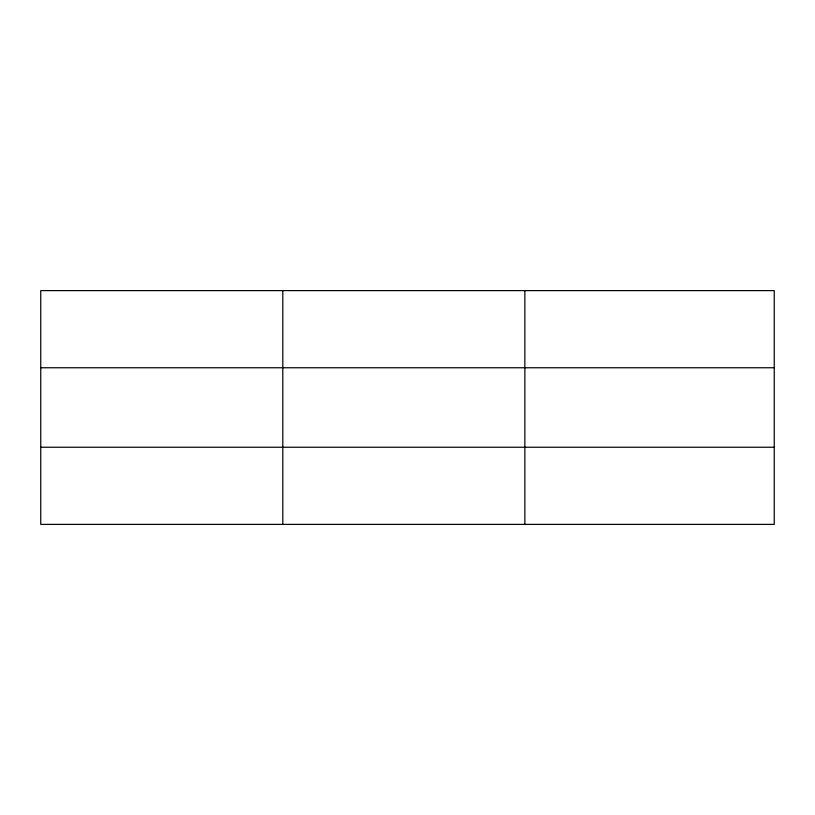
<?xml version="1.0" encoding="UTF-8"?>
<svg xmlns="http://www.w3.org/2000/svg" width="815" height="815" viewBox="0 0 815 815"><rect width="100%" height="100%" fill="white"/><g stroke="black" fill="none" stroke-linecap="round" stroke-linejoin="round"><path stroke-width="1.22" d="M282.805 290.609L282.805 524.391M524.86 290.609L524.86 524.391M774.25 367.759L774.25 290.609L40.75 290.609L40.75 524.391L774.25 524.391L774.25 367.759L40.75 367.759M40.75 447.241L774.25 447.241"/></g></svg>
